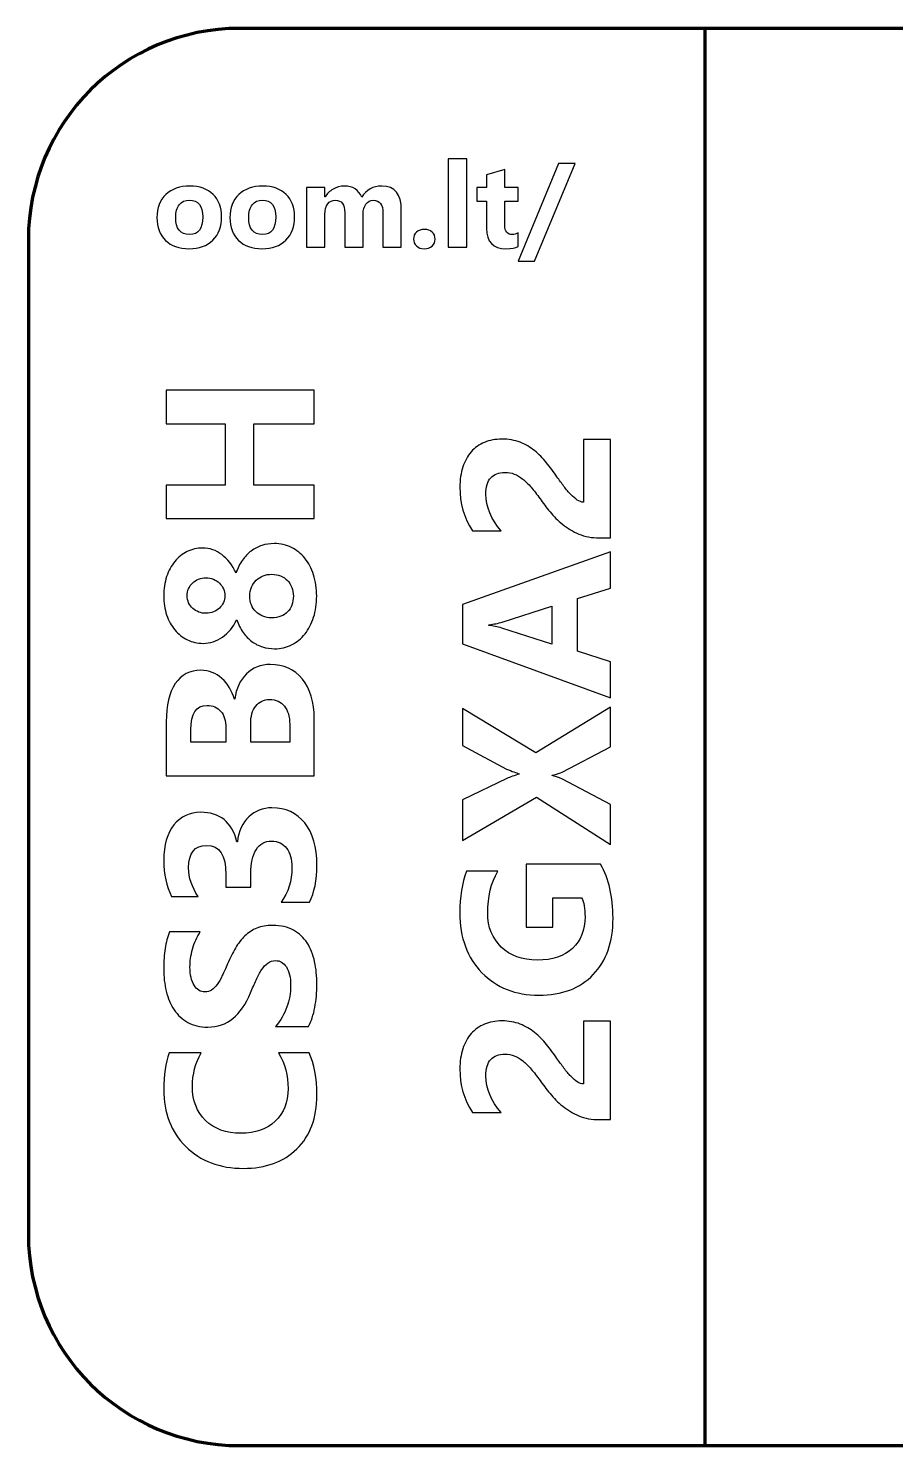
# Model space of a CAD drawing. Header units: centimetres. Extents: x -8 to 8, y -13.2 to 10.
# Drawn here: x -5.8 to -3.75, y 0.2 to 3.55 of the extents above; entities that cross this region are included whole.
import ezdxf

# ---------------------------------------------------------------- set-up
doc = ezdxf.new("R2010")
doc.units = ezdxf.units.CM
doc.header["$MEASUREMENT"] = 0
doc.layers.add('Layer 1', color=7, linetype='Continuous')

msp = doc.modelspace()

# ---------------------------------------------------------------- linework, layer by layer
at = {"layer": 'Layer 1', "lineweight": 100}
for points, knots in [([(-5.8, 0.7), (-5.8, 0.7), (-5.8, 3.05), (-5.8, 3.05), (-5.8, 3.05), (-5.8, 3.32614), (-5.57614, 3.55), (-5.3, 3.55), (-5.3, 3.55), (-5.3, 3.55), (-2.2, 3.55), (-2.2, 3.55), (-2.2, 3.55), (-1.92386, 3.55), (-1.7, 3.32614), (-1.7, 3.05), (-1.7, 3.05), (-1.7, 3.05), (-1.7, 0.7), (-1.7, 0.7), (-1.7, 0.7), (-1.7, 0.42386), (-1.92386, 0.2), (-2.2, 0.2), (-2.2, 0.2), (-2.2, 0.2), (-5.3, 0.2), (-5.3, 0.2), (-5.3, 0.2), (-5.57614, 0.2), (-5.8, 0.42386), (-5.8, 0.7)], [0, 0, 0, 0, 0.1111111, 0.1111111, 0.1111111, 0.1111111, 0.2222222, 0.2222222, 0.2222222, 0.2222222, 0.3333333, 0.3333333, 0.3333333, 0.3333333, 0.4444444, 0.4444444, 0.4444444, 0.4444444, 0.5555556, 0.5555556, 0.5555556, 0.5555556, 0.6666667, 0.6666667, 0.6666667, 0.6666667, 0.7777778, 0.7777778, 0.7777778, 0.7777778, 1, 1, 1, 1]), ([(-5.8, 0.7), (-5.8, 0.7), (-5.8, 3.05), (-5.8, 3.05), (-5.8, 3.05), (-5.8, 3.32614), (-5.57614, 3.55), (-5.3, 3.55), (-5.3, 3.55), (-5.3, 3.55), (-4.2, 3.55), (-4.2, 3.55), (-4.2, 3.55), (-4.2, 3.55), (-4.2, 0.2), (-4.2, 0.2), (-4.2, 0.2), (-4.2, 0.2), (-5.3, 0.2), (-5.3, 0.2), (-5.3, 0.2), (-5.57614, 0.2), (-5.8, 0.42386), (-5.8, 0.7)], [0, 0, 0, 0, 0.1428571, 0.1428571, 0.1428571, 0.1428571, 0.2857143, 0.2857143, 0.2857143, 0.2857143, 0.4285714, 0.4285714, 0.4285714, 0.4285714, 0.5714286, 0.5714286, 0.5714286, 0.5714286, 0.7142857, 0.7142857, 0.7142857, 0.7142857, 1, 1, 1, 1])]:
    msp.add_open_spline(points, degree=3, knots=knots, dxfattribs=at)
at = {"layer": 'Layer 1', "color": 7}
for points, knots in [([(-4.76396, 3.03258), (-4.76396, 3.03258), (-4.80747, 3.03258), (-4.80747, 3.03258), (-4.80747, 3.03258), (-4.80747, 3.03258), (-4.80747, 3.24147), (-4.80747, 3.24147), (-4.80747, 3.24147), (-4.80747, 3.24147), (-4.76396, 3.24147), (-4.76396, 3.24147), (-4.76396, 3.24147), (-4.76396, 3.24147), (-4.76396, 3.03258), (-4.76396, 3.03258)], [0, 0, 0, 0, 0.2, 0.2, 0.2, 0.2, 0.4, 0.4, 0.4, 0.4, 0.6, 0.6, 0.6, 0.6, 1, 1, 1, 1]), ([(-4.64199, 3.03423), (-4.64843, 3.03084), (-4.65812, 3.02915), (-4.67106, 3.02915), (-4.67106, 3.02915), (-4.70172, 3.02915), (-4.71711, 3.04509), (-4.71711, 3.07694), (-4.71711, 3.07694), (-4.71711, 3.07694), (-4.71711, 3.14156), (-4.71711, 3.14156), (-4.71711, 3.14156), (-4.71711, 3.14156), (-4.73997, 3.14156), (-4.73997, 3.14156), (-4.73997, 3.14156), (-4.73997, 3.14156), (-4.73997, 3.17369), (-4.73997, 3.17369), (-4.73997, 3.17369), (-4.73997, 3.17369), (-4.71711, 3.17369), (-4.71711, 3.17369), (-4.71711, 3.17369), (-4.71711, 3.17369), (-4.71711, 3.20412), (-4.71711, 3.20412), (-4.71711, 3.20412), (-4.71711, 3.20412), (-4.67369, 3.21654), (-4.67369, 3.21654), (-4.67369, 3.21654), (-4.67369, 3.21654), (-4.67369, 3.17369), (-4.67369, 3.17369), (-4.67369, 3.17369), (-4.67369, 3.17369), (-4.64199, 3.17369), (-4.64199, 3.17369), (-4.64199, 3.17369), (-4.64199, 3.17369), (-4.64199, 3.14156), (-4.64199, 3.14156), (-4.64199, 3.14156), (-4.64199, 3.14156), (-4.67369, 3.14156), (-4.67369, 3.14156), (-4.67369, 3.14156), (-4.67369, 3.14156), (-4.67369, 3.08451), (-4.67369, 3.08451), (-4.67369, 3.08451), (-4.67369, 3.06983), (-4.66786, 3.0625), (-4.65619, 3.0625), (-4.65619, 3.0625), (-4.65158, 3.0625), (-4.64683, 3.06381), (-4.64199, 3.06649), (-4.64199, 3.06649), (-4.64199, 3.06649), (-4.64199, 3.03423), (-4.64199, 3.03423)], [0, 0, 0, 0, 0.0588235, 0.0588235, 0.0588235, 0.0588235, 0.1176471, 0.1176471, 0.1176471, 0.1176471, 0.1764706, 0.1764706, 0.1764706, 0.1764706, 0.2352941, 0.2352941, 0.2352941, 0.2352941, 0.2941176, 0.2941176, 0.2941176, 0.2941176, 0.3529412, 0.3529412, 0.3529412, 0.3529412, 0.4117647, 0.4117647, 0.4117647, 0.4117647, 0.4705882, 0.4705882, 0.4705882, 0.4705882, 0.5294118, 0.5294118, 0.5294118, 0.5294118, 0.5882353, 0.5882353, 0.5882353, 0.5882353, 0.6470588, 0.6470588, 0.6470588, 0.6470588, 0.7058824, 0.7058824, 0.7058824, 0.7058824, 0.7647059, 0.7647059, 0.7647059, 0.7647059, 0.8235294, 0.8235294, 0.8235294, 0.8235294, 0.8823529, 0.8823529, 0.8823529, 0.8823529, 1, 1, 1, 1]), ([(-4.50737, 3.23018), (-4.50737, 3.23018), (-4.60365, 2.9998), (-4.60365, 2.9998), (-4.60365, 2.9998), (-4.60365, 2.9998), (-4.64255, 2.9998), (-4.64255, 2.9998), (-4.64255, 2.9998), (-4.64255, 2.9998), (-4.5466, 3.23018), (-4.5466, 3.23018), (-4.5466, 3.23018), (-4.5466, 3.23018), (-4.50737, 3.23018), (-4.50737, 3.23018)], [0, 0, 0, 0, 0.2, 0.2, 0.2, 0.2, 0.4, 0.4, 0.4, 0.4, 0.6, 0.6, 0.6, 0.6, 1, 1, 1, 1]), ([(-5.4203, 3.02915), (-5.44382, 3.02915), (-5.4623, 3.03573), (-5.47576, 3.0489), (-5.47576, 3.0489), (-5.48921, 3.06207), (-5.49594, 3.07999), (-5.49594, 3.10257), (-5.49594, 3.10257), (-5.49594, 3.1259), (-5.48897, 3.1442), (-5.475, 3.15737), (-5.475, 3.15737), (-5.46103, 3.17054), (-5.44213, 3.17712), (-5.41837, 3.17712), (-5.41837, 3.17712), (-5.39495, 3.17712), (-5.37656, 3.17054), (-5.36324, 3.15737), (-5.36324, 3.15737), (-5.34993, 3.1442), (-5.34325, 3.12675), (-5.34325, 3.10506), (-5.34325, 3.10506), (-5.34325, 3.08164), (-5.35012, 3.06311), (-5.36386, 3.04951), (-5.36386, 3.04951), (-5.37759, 3.03592), (-5.39641, 3.02915), (-5.4203, 3.02915)], [0, 0, 0, 0, 0.1111111, 0.1111111, 0.1111111, 0.1111111, 0.2222222, 0.2222222, 0.2222222, 0.2222222, 0.3333333, 0.3333333, 0.3333333, 0.3333333, 0.4444444, 0.4444444, 0.4444444, 0.4444444, 0.5555556, 0.5555556, 0.5555556, 0.5555556, 0.6666667, 0.6666667, 0.6666667, 0.6666667, 0.7777778, 0.7777778, 0.7777778, 0.7777778, 1, 1, 1, 1]), ([(-5.24777, 3.02915), (-5.27129, 3.02915), (-5.28977, 3.03573), (-5.30323, 3.0489), (-5.30323, 3.0489), (-5.31668, 3.06207), (-5.32341, 3.07999), (-5.32341, 3.10257), (-5.32341, 3.10257), (-5.32341, 3.1259), (-5.31644, 3.1442), (-5.30247, 3.15737), (-5.30247, 3.15737), (-5.2885, 3.17054), (-5.2696, 3.17712), (-5.24584, 3.17712), (-5.24584, 3.17712), (-5.22242, 3.17712), (-5.20403, 3.17054), (-5.19071, 3.15737), (-5.19071, 3.15737), (-5.1774, 3.1442), (-5.17072, 3.12675), (-5.17072, 3.10506), (-5.17072, 3.10506), (-5.17072, 3.08164), (-5.17759, 3.06311), (-5.19133, 3.04951), (-5.19133, 3.04951), (-5.20506, 3.03592), (-5.22388, 3.02915), (-5.24777, 3.02915)], [0, 0, 0, 0, 0.1111111, 0.1111111, 0.1111111, 0.1111111, 0.2222222, 0.2222222, 0.2222222, 0.2222222, 0.3333333, 0.3333333, 0.3333333, 0.3333333, 0.4444444, 0.4444444, 0.4444444, 0.4444444, 0.5555556, 0.5555556, 0.5555556, 0.5555556, 0.6666667, 0.6666667, 0.6666667, 0.6666667, 0.7777778, 0.7777778, 0.7777778, 0.7777778, 1, 1, 1, 1]), ([(-4.91842, 3.03258), (-4.91842, 3.03258), (-4.96183, 3.03258), (-4.96183, 3.03258), (-4.96183, 3.03258), (-4.96183, 3.03258), (-4.96183, 3.11306), (-4.96183, 3.11306), (-4.96183, 3.11306), (-4.96183, 3.13357), (-4.96936, 3.14377), (-4.98441, 3.14377), (-4.98441, 3.14377), (-4.99156, 3.14377), (-4.99739, 3.14072), (-5.00191, 3.13456), (-5.00191, 3.13456), (-5.00643, 3.12839), (-5.00868, 3.12073), (-5.00868, 3.11155), (-5.00868, 3.11155), (-5.00868, 3.11155), (-5.00868, 3.03258), (-5.00868, 3.03258), (-5.00868, 3.03258), (-5.00868, 3.03258), (-5.05219, 3.03258), (-5.05219, 3.03258), (-5.05219, 3.03258), (-5.05219, 3.03258), (-5.05219, 3.11391), (-5.05219, 3.11391), (-5.05219, 3.11391), (-5.05219, 3.1338), (-5.05962, 3.14377), (-5.07439, 3.14377), (-5.07439, 3.14377), (-5.08183, 3.14377), (-5.0878, 3.14086), (-5.09222, 3.13498), (-5.09222, 3.13498), (-5.09669, 3.1291), (-5.09895, 3.1211), (-5.09895, 3.11099), (-5.09895, 3.11099), (-5.09895, 3.11099), (-5.09895, 3.03258), (-5.09895, 3.03258), (-5.09895, 3.03258), (-5.09895, 3.03258), (-5.14246, 3.03258), (-5.14246, 3.03258), (-5.14246, 3.03258), (-5.14246, 3.03258), (-5.14246, 3.17369), (-5.14246, 3.17369), (-5.14246, 3.17369), (-5.14246, 3.17369), (-5.09895, 3.17369), (-5.09895, 3.17369), (-5.09895, 3.17369), (-5.09895, 3.17369), (-5.09895, 3.15163), (-5.09895, 3.15163), (-5.09895, 3.15163), (-5.09895, 3.15163), (-5.09838, 3.15163), (-5.09838, 3.15163), (-5.09838, 3.15163), (-5.09387, 3.15916), (-5.08756, 3.16532), (-5.07943, 3.17002), (-5.07943, 3.17002), (-5.07129, 3.17477), (-5.0624, 3.17712), (-5.05276, 3.17712), (-5.05276, 3.17712), (-5.03281, 3.17712), (-5.01917, 3.16837), (-5.01183, 3.15083), (-5.01183, 3.15083), (-5.00106, 3.16837), (-4.98531, 3.17712), (-4.96442, 3.17712), (-4.96442, 3.17712), (-4.93375, 3.17712), (-4.91842, 3.15821), (-4.91842, 3.12035), (-4.91842, 3.12035), (-4.91842, 3.12035), (-4.91842, 3.03258), (-4.91842, 3.03258)], [0, 0, 0, 0, 0.0416667, 0.0416667, 0.0416667, 0.0416667, 0.0833333, 0.0833333, 0.0833333, 0.0833333, 0.125, 0.125, 0.125, 0.125, 0.1666667, 0.1666667, 0.1666667, 0.1666667, 0.2083333, 0.2083333, 0.2083333, 0.2083333, 0.25, 0.25, 0.25, 0.25, 0.2916667, 0.2916667, 0.2916667, 0.2916667, 0.3333333, 0.3333333, 0.3333333, 0.3333333, 0.375, 0.375, 0.375, 0.375, 0.4166667, 0.4166667, 0.4166667, 0.4166667, 0.4583333, 0.4583333, 0.4583333, 0.4583333, 0.5, 0.5, 0.5, 0.5, 0.5416667, 0.5416667, 0.5416667, 0.5416667, 0.5833333, 0.5833333, 0.5833333, 0.5833333, 0.625, 0.625, 0.625, 0.625, 0.6666667, 0.6666667, 0.6666667, 0.6666667, 0.7083333, 0.7083333, 0.7083333, 0.7083333, 0.75, 0.75, 0.75, 0.75, 0.7916667, 0.7916667, 0.7916667, 0.7916667, 0.8333333, 0.8333333, 0.8333333, 0.8333333, 0.875, 0.875, 0.875, 0.875, 0.9166667, 0.9166667, 0.9166667, 0.9166667, 1, 1, 1, 1]), ([(-5.41917, 3.14377), (-5.42947, 3.14377), (-5.43747, 3.14025), (-5.44316, 3.13319), (-5.44316, 3.13319), (-5.44885, 3.12609), (-5.45172, 3.11607), (-5.45172, 3.10314), (-5.45172, 3.10314), (-5.45172, 3.07604), (-5.44076, 3.0625), (-5.41889, 3.0625), (-5.41889, 3.0625), (-5.39805, 3.0625), (-5.38761, 3.07642), (-5.38761, 3.10422), (-5.38761, 3.10422), (-5.38761, 3.1306), (-5.39815, 3.14377), (-5.41917, 3.14377)], [0, 0, 0, 0, 0.1666667, 0.1666667, 0.1666667, 0.1666667, 0.3333333, 0.3333333, 0.3333333, 0.3333333, 0.5, 0.5, 0.5, 0.5, 0.6666667, 0.6666667, 0.6666667, 0.6666667, 1, 1, 1, 1]), ([(-5.24664, 3.14377), (-5.25694, 3.14377), (-5.26494, 3.14025), (-5.27063, 3.13319), (-5.27063, 3.13319), (-5.27632, 3.12609), (-5.27919, 3.11607), (-5.27919, 3.10314), (-5.27919, 3.10314), (-5.27919, 3.07604), (-5.26823, 3.0625), (-5.24636, 3.0625), (-5.24636, 3.0625), (-5.22552, 3.0625), (-5.21508, 3.07642), (-5.21508, 3.10422), (-5.21508, 3.10422), (-5.21508, 3.1306), (-5.22562, 3.14377), (-5.24664, 3.14377)], [0, 0, 0, 0, 0.1666667, 0.1666667, 0.1666667, 0.1666667, 0.3333333, 0.3333333, 0.3333333, 0.3333333, 0.5, 0.5, 0.5, 0.5, 0.6666667, 0.6666667, 0.6666667, 0.6666667, 1, 1, 1, 1]), ([(-4.86452, 3.02915), (-4.87172, 3.02915), (-4.87769, 3.03136), (-4.88244, 3.03573), (-4.88244, 3.03573), (-4.88724, 3.04015), (-4.88959, 3.04556), (-4.88959, 3.05201), (-4.88959, 3.05201), (-4.88959, 3.05864), (-4.88714, 3.06405), (-4.88225, 3.06828), (-4.88225, 3.06828), (-4.87731, 3.07251), (-4.8712, 3.07463), (-4.86386, 3.07463), (-4.86386, 3.07463), (-4.85638, 3.07463), (-4.85031, 3.07247), (-4.84556, 3.06819), (-4.84556, 3.06819), (-4.84086, 3.06395), (-4.83851, 3.05854), (-4.83851, 3.05201), (-4.83851, 3.05201), (-4.83851, 3.04533), (-4.84091, 3.03982), (-4.8457, 3.03554), (-4.8457, 3.03554), (-4.85055, 3.03126), (-4.85681, 3.02915), (-4.86452, 3.02915)], [0, 0, 0, 0, 0.1111111, 0.1111111, 0.1111111, 0.1111111, 0.2222222, 0.2222222, 0.2222222, 0.2222222, 0.3333333, 0.3333333, 0.3333333, 0.3333333, 0.4444444, 0.4444444, 0.4444444, 0.4444444, 0.5555556, 0.5555556, 0.5555556, 0.5555556, 0.6666667, 0.6666667, 0.6666667, 0.6666667, 0.7777778, 0.7777778, 0.7777778, 0.7777778, 1, 1, 1, 1]), ([(-5.12408, 2.69466), (-5.12408, 2.69466), (-5.12408, 2.61558), (-5.12408, 2.61558), (-5.12408, 2.61558), (-5.12408, 2.61558), (-5.26666, 2.61558), (-5.26666, 2.61558), (-5.26666, 2.61558), (-5.26666, 2.61558), (-5.26666, 2.47058), (-5.26666, 2.47058), (-5.26666, 2.47058), (-5.26666, 2.47058), (-5.12408, 2.47058), (-5.12408, 2.47058), (-5.12408, 2.47058), (-5.12408, 2.47058), (-5.12408, 2.39166), (-5.12408, 2.39166), (-5.12408, 2.39166), (-5.12408, 2.39166), (-5.47416, 2.39166), (-5.47416, 2.39166), (-5.47416, 2.39166), (-5.47416, 2.39166), (-5.47416, 2.47058), (-5.47416, 2.47058), (-5.47416, 2.47058), (-5.47416, 2.47058), (-5.3345, 2.47058), (-5.3345, 2.47058), (-5.3345, 2.47058), (-5.3345, 2.47058), (-5.3345, 2.61558), (-5.3345, 2.61558), (-5.3345, 2.61558), (-5.3345, 2.61558), (-5.47416, 2.61558), (-5.47416, 2.61558), (-5.47416, 2.61558), (-5.47416, 2.61558), (-5.47416, 2.69466), (-5.47416, 2.69466), (-5.47416, 2.69466), (-5.47416, 2.69466), (-5.12408, 2.69466), (-5.12408, 2.69466)], [0, 0, 0, 0, 0.0769231, 0.0769231, 0.0769231, 0.0769231, 0.1538462, 0.1538462, 0.1538462, 0.1538462, 0.2307692, 0.2307692, 0.2307692, 0.2307692, 0.3076923, 0.3076923, 0.3076923, 0.3076923, 0.3846154, 0.3846154, 0.3846154, 0.3846154, 0.4615385, 0.4615385, 0.4615385, 0.4615385, 0.5384615, 0.5384615, 0.5384615, 0.5384615, 0.6153846, 0.6153846, 0.6153846, 0.6153846, 0.6923077, 0.6923077, 0.6923077, 0.6923077, 0.7692308, 0.7692308, 0.7692308, 0.7692308, 0.8461538, 0.8461538, 0.8461538, 0.8461538, 1, 1, 1, 1]), ([(-4.48808, 2.43013), (-4.48808, 2.43013), (-4.48808, 2.57855), (-4.48808, 2.57855), (-4.48808, 2.57855), (-4.48808, 2.57855), (-4.42408, 2.57855), (-4.42408, 2.57855), (-4.42408, 2.57855), (-4.42408, 2.57855), (-4.42408, 2.34563), (-4.42408, 2.34563), (-4.42408, 2.34563), (-4.42408, 2.34563), (-4.45041, 2.34563), (-4.45041, 2.34563), (-4.45041, 2.34563), (-4.46833, 2.34563), (-4.48441, 2.34863), (-4.49866, 2.35471), (-4.49866, 2.35471), (-4.51291, 2.36071), (-4.52566, 2.3683), (-4.537, 2.37738), (-4.537, 2.37738), (-4.54833, 2.38646), (-4.55833, 2.39646), (-4.567, 2.4073), (-4.567, 2.4073), (-4.57575, 2.41813), (-4.58358, 2.42838), (-4.59058, 2.43821), (-4.59058, 2.43821), (-4.59791, 2.44846), (-4.60491, 2.45738), (-4.61158, 2.46513), (-4.61158, 2.46513), (-4.61825, 2.47288), (-4.62491, 2.47938), (-4.6315, 2.48471), (-4.6315, 2.48471), (-4.63808, 2.48996), (-4.64475, 2.49388), (-4.6515, 2.49655), (-4.6515, 2.49655), (-4.65825, 2.49913), (-4.66541, 2.50046), (-4.67308, 2.50046), (-4.67308, 2.50046), (-4.68808, 2.50046), (-4.69941, 2.49621), (-4.70708, 2.48771), (-4.70708, 2.48771), (-4.71466, 2.4793), (-4.7185, 2.4663), (-4.7185, 2.44888), (-4.7185, 2.44888), (-4.7185, 2.4188), (-4.70658, 2.38996), (-4.68266, 2.36246), (-4.68266, 2.36246), (-4.68266, 2.36246), (-4.7505, 2.36246), (-4.7505, 2.36246), (-4.7505, 2.36246), (-4.77016, 2.39296), (-4.78008, 2.4273), (-4.78008, 2.46555), (-4.78008, 2.46555), (-4.78008, 2.4833), (-4.77775, 2.49913), (-4.77308, 2.51321), (-4.77308, 2.51321), (-4.76841, 2.5273), (-4.76183, 2.53921), (-4.75316, 2.54905), (-4.75316, 2.54905), (-4.74458, 2.5588), (-4.73408, 2.56621), (-4.72183, 2.57138), (-4.72183, 2.57138), (-4.7095, 2.57646), (-4.69583, 2.57905), (-4.68066, 2.57905), (-4.68066, 2.57905), (-4.66458, 2.57905), (-4.65025, 2.57655), (-4.63766, 2.57163), (-4.63766, 2.57163), (-4.62516, 2.56663), (-4.61375, 2.56005), (-4.6035, 2.5518), (-4.6035, 2.5518), (-4.59325, 2.54363), (-4.58383, 2.53413), (-4.57533, 2.52338), (-4.57533, 2.52338), (-4.56675, 2.51263), (-4.5585, 2.50146), (-4.55058, 2.48996), (-4.55058, 2.48996), (-4.545, 2.48213), (-4.5395, 2.47463), (-4.53408, 2.46738), (-4.53408, 2.46738), (-4.52858, 2.46013), (-4.52325, 2.45371), (-4.51791, 2.44821), (-4.51791, 2.44821), (-4.51266, 2.44263), (-4.5075, 2.43821), (-4.50241, 2.43496), (-4.50241, 2.43496), (-4.49741, 2.43171), (-4.49258, 2.43013), (-4.48808, 2.43013)], [0, 0, 0, 0, 0.0333333, 0.0333333, 0.0333333, 0.0333333, 0.0666667, 0.0666667, 0.0666667, 0.0666667, 0.1, 0.1, 0.1, 0.1, 0.1333333, 0.1333333, 0.1333333, 0.1333333, 0.1666667, 0.1666667, 0.1666667, 0.1666667, 0.2, 0.2, 0.2, 0.2, 0.2333333, 0.2333333, 0.2333333, 0.2333333, 0.2666667, 0.2666667, 0.2666667, 0.2666667, 0.3, 0.3, 0.3, 0.3, 0.3333333, 0.3333333, 0.3333333, 0.3333333, 0.3666667, 0.3666667, 0.3666667, 0.3666667, 0.4, 0.4, 0.4, 0.4, 0.4333333, 0.4333333, 0.4333333, 0.4333333, 0.4666667, 0.4666667, 0.4666667, 0.4666667, 0.5, 0.5, 0.5, 0.5, 0.5333333, 0.5333333, 0.5333333, 0.5333333, 0.5666667, 0.5666667, 0.5666667, 0.5666667, 0.6, 0.6, 0.6, 0.6, 0.6333333, 0.6333333, 0.6333333, 0.6333333, 0.6666667, 0.6666667, 0.6666667, 0.6666667, 0.7, 0.7, 0.7, 0.7, 0.7333333, 0.7333333, 0.7333333, 0.7333333, 0.7666667, 0.7666667, 0.7666667, 0.7666667, 0.8, 0.8, 0.8, 0.8, 0.8333333, 0.8333333, 0.8333333, 0.8333333, 0.8666667, 0.8666667, 0.8666667, 0.8666667, 0.9, 0.9, 0.9, 0.9, 0.9333333, 0.9333333, 0.9333333, 0.9333333, 1, 1, 1, 1]), ([(-5.21833, 2.08358), (-5.22808, 2.08358), (-5.2375, 2.085), (-5.2465, 2.08791), (-5.2465, 2.08791), (-5.25558, 2.09075), (-5.26391, 2.095), (-5.27166, 2.10066), (-5.27166, 2.10066), (-5.27941, 2.10641), (-5.28633, 2.1135), (-5.29241, 2.12208), (-5.29241, 2.12208), (-5.2985, 2.13058), (-5.3035, 2.14066), (-5.30741, 2.15225), (-5.30741, 2.15225), (-5.31625, 2.1345), (-5.3275, 2.12075), (-5.34125, 2.111), (-5.34125, 2.111), (-5.355, 2.10116), (-5.37025, 2.09633), (-5.387, 2.09633), (-5.387, 2.09633), (-5.40033, 2.09633), (-5.41275, 2.09908), (-5.42416, 2.10475), (-5.42416, 2.10475), (-5.4355, 2.11033), (-5.44533, 2.11808), (-5.45366, 2.12808), (-5.45366, 2.12808), (-5.462, 2.138), (-5.46841, 2.14983), (-5.47308, 2.16358), (-5.47308, 2.16358), (-5.47775, 2.17733), (-5.48008, 2.19233), (-5.48008, 2.20858), (-5.48008, 2.20858), (-5.48008, 2.22525), (-5.47775, 2.24041), (-5.47308, 2.25425), (-5.47308, 2.25425), (-5.46841, 2.26808), (-5.462, 2.28), (-5.45383, 2.29), (-5.45383, 2.29), (-5.44558, 2.30008), (-5.43583, 2.30783), (-5.42458, 2.31333), (-5.42458, 2.31333), (-5.41341, 2.31891), (-5.40116, 2.32166), (-5.388, 2.32166), (-5.388, 2.32166), (-5.37141, 2.32166), (-5.35633, 2.31641), (-5.34275, 2.306), (-5.34275, 2.306), (-5.32908, 2.29558), (-5.31791, 2.28125), (-5.30916, 2.26283), (-5.30916, 2.26283), (-5.30525, 2.27425), (-5.30025, 2.28425), (-5.29416, 2.29283), (-5.29416, 2.29283), (-5.288, 2.3015), (-5.28108, 2.30875), (-5.27325, 2.31458), (-5.27325, 2.31458), (-5.26541, 2.32041), (-5.25691, 2.32483), (-5.24775, 2.32775), (-5.24775, 2.32775), (-5.23858, 2.33066), (-5.229, 2.33216), (-5.21908, 2.33216), (-5.21908, 2.33216), (-5.20408, 2.33216), (-5.19041, 2.32916), (-5.17816, 2.32308), (-5.17816, 2.32308), (-5.16583, 2.31708), (-5.15533, 2.30858), (-5.14641, 2.29758), (-5.14641, 2.29758), (-5.13758, 2.28658), (-5.13066, 2.2735), (-5.12575, 2.25833), (-5.12575, 2.25833), (-5.12091, 2.24308), (-5.1185, 2.22625), (-5.1185, 2.20791), (-5.1185, 2.20791), (-5.1185, 2.18983), (-5.12083, 2.17316), (-5.12566, 2.158), (-5.12566, 2.158), (-5.1305, 2.14275), (-5.13725, 2.12966), (-5.14608, 2.11866), (-5.14608, 2.11866), (-5.15483, 2.10766), (-5.16541, 2.09908), (-5.17766, 2.09291), (-5.17766, 2.09291), (-5.19, 2.08666), (-5.2035, 2.08358), (-5.21833, 2.08358)], [0, 0, 0, 0, 0.0344828, 0.0344828, 0.0344828, 0.0344828, 0.0689655, 0.0689655, 0.0689655, 0.0689655, 0.1034483, 0.1034483, 0.1034483, 0.1034483, 0.137931, 0.137931, 0.137931, 0.137931, 0.1724138, 0.1724138, 0.1724138, 0.1724138, 0.2068966, 0.2068966, 0.2068966, 0.2068966, 0.2413793, 0.2413793, 0.2413793, 0.2413793, 0.2758621, 0.2758621, 0.2758621, 0.2758621, 0.3103448, 0.3103448, 0.3103448, 0.3103448, 0.3448276, 0.3448276, 0.3448276, 0.3448276, 0.3793103, 0.3793103, 0.3793103, 0.3793103, 0.4137931, 0.4137931, 0.4137931, 0.4137931, 0.4482759, 0.4482759, 0.4482759, 0.4482759, 0.4827586, 0.4827586, 0.4827586, 0.4827586, 0.5172414, 0.5172414, 0.5172414, 0.5172414, 0.5517241, 0.5517241, 0.5517241, 0.5517241, 0.5862069, 0.5862069, 0.5862069, 0.5862069, 0.6206897, 0.6206897, 0.6206897, 0.6206897, 0.6551724, 0.6551724, 0.6551724, 0.6551724, 0.6896552, 0.6896552, 0.6896552, 0.6896552, 0.7241379, 0.7241379, 0.7241379, 0.7241379, 0.7586207, 0.7586207, 0.7586207, 0.7586207, 0.7931034, 0.7931034, 0.7931034, 0.7931034, 0.8275862, 0.8275862, 0.8275862, 0.8275862, 0.862069, 0.862069, 0.862069, 0.862069, 0.8965517, 0.8965517, 0.8965517, 0.8965517, 0.9310345, 0.9310345, 0.9310345, 0.9310345, 1, 1, 1, 1]), ([(-4.42408, 2.31288), (-4.42408, 2.31288), (-4.42408, 2.22696), (-4.42408, 2.22696), (-4.42408, 2.22696), (-4.42408, 2.22696), (-4.502, 2.20204), (-4.502, 2.20204), (-4.502, 2.20204), (-4.502, 2.20204), (-4.502, 2.07754), (-4.502, 2.07754), (-4.502, 2.07754), (-4.502, 2.07754), (-4.42408, 2.05288), (-4.42408, 2.05288), (-4.42408, 2.05288), (-4.42408, 2.05288), (-4.42408, 1.96738), (-4.42408, 1.96738), (-4.42408, 1.96738), (-4.42408, 1.96738), (-4.77416, 2.09488), (-4.77416, 2.09488), (-4.77416, 2.09488), (-4.77416, 2.09488), (-4.77416, 2.18838), (-4.77416, 2.18838), (-4.77416, 2.18838), (-4.77416, 2.18838), (-4.42408, 2.31288), (-4.42408, 2.31288)], [0, 0, 0, 0, 0.1111111, 0.1111111, 0.1111111, 0.1111111, 0.2222222, 0.2222222, 0.2222222, 0.2222222, 0.3333333, 0.3333333, 0.3333333, 0.3333333, 0.4444444, 0.4444444, 0.4444444, 0.4444444, 0.5555556, 0.5555556, 0.5555556, 0.5555556, 0.6666667, 0.6666667, 0.6666667, 0.6666667, 0.7777778, 0.7777778, 0.7777778, 0.7777778, 1, 1, 1, 1]), ([(-5.37991, 2.16733), (-5.37375, 2.16733), (-5.36791, 2.16841), (-5.3625, 2.17066), (-5.3625, 2.17066), (-5.357, 2.17283), (-5.35233, 2.17583), (-5.34833, 2.17958), (-5.34833, 2.17958), (-5.34433, 2.18333), (-5.34125, 2.18775), (-5.33891, 2.19283), (-5.33891, 2.19283), (-5.33666, 2.198), (-5.3355, 2.20341), (-5.3355, 2.20908), (-5.3355, 2.20908), (-5.3355, 2.215), (-5.33666, 2.22041), (-5.33891, 2.2255), (-5.33891, 2.2255), (-5.34125, 2.2305), (-5.34441, 2.23491), (-5.34841, 2.23875), (-5.34841, 2.23875), (-5.3525, 2.24258), (-5.35725, 2.24558), (-5.36258, 2.24783), (-5.36258, 2.24783), (-5.368, 2.25), (-5.37375, 2.25108), (-5.37991, 2.25108), (-5.37991, 2.25108), (-5.38625, 2.25108), (-5.39216, 2.25), (-5.39766, 2.24791), (-5.39766, 2.24791), (-5.40308, 2.24583), (-5.40783, 2.24283), (-5.41183, 2.239), (-5.41183, 2.239), (-5.41583, 2.23516), (-5.41891, 2.23075), (-5.42116, 2.22558), (-5.42116, 2.22558), (-5.4235, 2.2205), (-5.42458, 2.215), (-5.42458, 2.20908), (-5.42458, 2.20908), (-5.42458, 2.20291), (-5.42341, 2.19725), (-5.42108, 2.19216), (-5.42108, 2.19216), (-5.41875, 2.187), (-5.41558, 2.18258), (-5.41158, 2.17891), (-5.41158, 2.17891), (-5.40758, 2.17525), (-5.40283, 2.17241), (-5.39741, 2.17041), (-5.39741, 2.17041), (-5.39191, 2.16833), (-5.38616, 2.16733), (-5.37991, 2.16733)], [0, 0, 0, 0, 0.0588235, 0.0588235, 0.0588235, 0.0588235, 0.1176471, 0.1176471, 0.1176471, 0.1176471, 0.1764706, 0.1764706, 0.1764706, 0.1764706, 0.2352941, 0.2352941, 0.2352941, 0.2352941, 0.2941176, 0.2941176, 0.2941176, 0.2941176, 0.3529412, 0.3529412, 0.3529412, 0.3529412, 0.4117647, 0.4117647, 0.4117647, 0.4117647, 0.4705882, 0.4705882, 0.4705882, 0.4705882, 0.5294118, 0.5294118, 0.5294118, 0.5294118, 0.5882353, 0.5882353, 0.5882353, 0.5882353, 0.6470588, 0.6470588, 0.6470588, 0.6470588, 0.7058824, 0.7058824, 0.7058824, 0.7058824, 0.7647059, 0.7647059, 0.7647059, 0.7647059, 0.8235294, 0.8235294, 0.8235294, 0.8235294, 0.8823529, 0.8823529, 0.8823529, 0.8823529, 1, 1, 1, 1]), ([(-5.22491, 2.15658), (-5.21691, 2.15658), (-5.20975, 2.15783), (-5.20341, 2.16025), (-5.20341, 2.16025), (-5.19708, 2.16275), (-5.19175, 2.16625), (-5.18733, 2.17075), (-5.18733, 2.17075), (-5.18291, 2.17533), (-5.17958, 2.18075), (-5.17716, 2.187), (-5.17716, 2.187), (-5.17483, 2.19325), (-5.17366, 2.20033), (-5.17366, 2.20816), (-5.17366, 2.20816), (-5.17366, 2.21558), (-5.17483, 2.2225), (-5.17733, 2.22875), (-5.17733, 2.22875), (-5.17975, 2.235), (-5.18316, 2.24041), (-5.18758, 2.245), (-5.18758, 2.245), (-5.19191, 2.24958), (-5.19733, 2.25316), (-5.20366, 2.25575), (-5.20366, 2.25575), (-5.21, 2.25833), (-5.21708, 2.25966), (-5.22491, 2.25966), (-5.22491, 2.25966), (-5.23191, 2.25966), (-5.23858, 2.25841), (-5.24491, 2.256), (-5.24491, 2.256), (-5.25125, 2.2535), (-5.25675, 2.25), (-5.26141, 2.2455), (-5.26141, 2.2455), (-5.26608, 2.24091), (-5.26975, 2.2355), (-5.2725, 2.22925), (-5.2725, 2.22925), (-5.27525, 2.223), (-5.27666, 2.21591), (-5.27666, 2.20816), (-5.27666, 2.20816), (-5.27666, 2.20083), (-5.27541, 2.194), (-5.27291, 2.18758), (-5.27291, 2.18758), (-5.27033, 2.18125), (-5.26675, 2.17583), (-5.26216, 2.17125), (-5.26216, 2.17125), (-5.2575, 2.16666), (-5.252, 2.16316), (-5.24566, 2.1605), (-5.24566, 2.1605), (-5.23933, 2.15791), (-5.23241, 2.15658), (-5.22491, 2.15658)], [0, 0, 0, 0, 0.0588235, 0.0588235, 0.0588235, 0.0588235, 0.1176471, 0.1176471, 0.1176471, 0.1176471, 0.1764706, 0.1764706, 0.1764706, 0.1764706, 0.2352941, 0.2352941, 0.2352941, 0.2352941, 0.2941176, 0.2941176, 0.2941176, 0.2941176, 0.3529412, 0.3529412, 0.3529412, 0.3529412, 0.4117647, 0.4117647, 0.4117647, 0.4117647, 0.4705882, 0.4705882, 0.4705882, 0.4705882, 0.5294118, 0.5294118, 0.5294118, 0.5294118, 0.5882353, 0.5882353, 0.5882353, 0.5882353, 0.6470588, 0.6470588, 0.6470588, 0.6470588, 0.7058824, 0.7058824, 0.7058824, 0.7058824, 0.7647059, 0.7647059, 0.7647059, 0.7647059, 0.8235294, 0.8235294, 0.8235294, 0.8235294, 0.8823529, 0.8823529, 0.8823529, 0.8823529, 1, 1, 1, 1]), ([(-4.5625, 2.18396), (-4.5625, 2.18396), (-4.68016, 2.14638), (-4.68016, 2.14638), (-4.68016, 2.14638), (-4.689, 2.14363), (-4.6995, 2.14163), (-4.71166, 2.14046), (-4.71166, 2.14046), (-4.71166, 2.14046), (-4.71166, 2.13854), (-4.71166, 2.13854), (-4.71166, 2.13854), (-4.70141, 2.13771), (-4.69125, 2.13571), (-4.68116, 2.13246), (-4.68116, 2.13246), (-4.68116, 2.13246), (-4.5625, 2.09438), (-4.5625, 2.09438), (-4.5625, 2.09438), (-4.5625, 2.09438), (-4.5625, 2.18396), (-4.5625, 2.18396)], [0, 0, 0, 0, 0.1428571, 0.1428571, 0.1428571, 0.1428571, 0.2857143, 0.2857143, 0.2857143, 0.2857143, 0.4285714, 0.4285714, 0.4285714, 0.4285714, 0.5714286, 0.5714286, 0.5714286, 0.5714286, 0.7142857, 0.7142857, 0.7142857, 0.7142857, 1, 1, 1, 1]), ([(-5.12408, 1.7835), (-5.12408, 1.7835), (-5.47416, 1.7835), (-5.47416, 1.7835), (-5.47416, 1.7835), (-5.47416, 1.7835), (-5.47416, 1.911), (-5.47416, 1.911), (-5.47416, 1.911), (-5.47416, 1.95008), (-5.467, 1.98008), (-5.45266, 2.00108), (-5.45266, 2.00108), (-5.43841, 2.02208), (-5.41816, 2.03258), (-5.39216, 2.03258), (-5.39216, 2.03258), (-5.37325, 2.03258), (-5.35675, 2.02617), (-5.34258, 2.01342), (-5.34258, 2.01342), (-5.32841, 2.00058), (-5.31858, 1.98433), (-5.31308, 1.96442), (-5.31308, 1.96442), (-5.31308, 1.96442), (-5.31208, 1.96442), (-5.31208, 1.96442), (-5.31208, 1.96442), (-5.309, 1.98933), (-5.29975, 2.00925), (-5.2845, 2.02417), (-5.2845, 2.02417), (-5.26916, 2.039), (-5.25058, 2.0465), (-5.22858, 2.0465), (-5.22858, 2.0465), (-5.1965, 2.0465), (-5.17108, 2.035), (-5.15225, 2.01208), (-5.15225, 2.01208), (-5.1335, 1.98908), (-5.12408, 1.95775), (-5.12408, 1.91808), (-5.12408, 1.91808), (-5.12408, 1.91808), (-5.12408, 1.7835), (-5.12408, 1.7835)], [0, 0, 0, 0, 0.0769231, 0.0769231, 0.0769231, 0.0769231, 0.1538462, 0.1538462, 0.1538462, 0.1538462, 0.2307692, 0.2307692, 0.2307692, 0.2307692, 0.3076923, 0.3076923, 0.3076923, 0.3076923, 0.3846154, 0.3846154, 0.3846154, 0.3846154, 0.4615385, 0.4615385, 0.4615385, 0.4615385, 0.5384615, 0.5384615, 0.5384615, 0.5384615, 0.6153846, 0.6153846, 0.6153846, 0.6153846, 0.6923077, 0.6923077, 0.6923077, 0.6923077, 0.7692308, 0.7692308, 0.7692308, 0.7692308, 0.8461538, 0.8461538, 0.8461538, 0.8461538, 1, 1, 1, 1]), ([(-5.41608, 1.86242), (-5.41608, 1.86242), (-5.33308, 1.86242), (-5.33308, 1.86242), (-5.33308, 1.86242), (-5.33308, 1.86242), (-5.33308, 1.89708), (-5.33308, 1.89708), (-5.33308, 1.89708), (-5.33308, 1.91333), (-5.337, 1.92617), (-5.34491, 1.9355), (-5.34491, 1.9355), (-5.35283, 1.94492), (-5.36366, 1.94958), (-5.3775, 1.94958), (-5.3775, 1.94958), (-5.40325, 1.94958), (-5.41608, 1.93033), (-5.41608, 1.89192), (-5.41608, 1.89192), (-5.41608, 1.89192), (-5.41608, 1.86242), (-5.41608, 1.86242)], [0, 0, 0, 0, 0.1428571, 0.1428571, 0.1428571, 0.1428571, 0.2857143, 0.2857143, 0.2857143, 0.2857143, 0.4285714, 0.4285714, 0.4285714, 0.4285714, 0.5714286, 0.5714286, 0.5714286, 0.5714286, 0.7142857, 0.7142857, 0.7142857, 0.7142857, 1, 1, 1, 1]), ([(-5.2745, 1.86242), (-5.2745, 1.86242), (-5.18216, 1.86242), (-5.18216, 1.86242), (-5.18216, 1.86242), (-5.18216, 1.86242), (-5.18216, 1.90517), (-5.18216, 1.90517), (-5.18216, 1.90517), (-5.18216, 1.92333), (-5.18641, 1.93767), (-5.19491, 1.948), (-5.19491, 1.948), (-5.20333, 1.95833), (-5.21491, 1.9635), (-5.22958, 1.9635), (-5.22958, 1.9635), (-5.24358, 1.9635), (-5.2545, 1.95842), (-5.2625, 1.94825), (-5.2625, 1.94825), (-5.2705, 1.938), (-5.2745, 1.92383), (-5.2745, 1.90558), (-5.2745, 1.90558), (-5.2745, 1.90558), (-5.2745, 1.86242), (-5.2745, 1.86242)], [0, 0, 0, 0, 0.125, 0.125, 0.125, 0.125, 0.25, 0.25, 0.25, 0.25, 0.375, 0.375, 0.375, 0.375, 0.5, 0.5, 0.5, 0.5, 0.625, 0.625, 0.625, 0.625, 0.75, 0.75, 0.75, 0.75, 1, 1, 1, 1]), ([(-4.42408, 1.94563), (-4.42408, 1.94563), (-4.42408, 1.85213), (-4.42408, 1.85213), (-4.42408, 1.85213), (-4.42408, 1.85213), (-4.53808, 1.79179), (-4.53808, 1.79179), (-4.53808, 1.79179), (-4.54233, 1.78954), (-4.55016, 1.78721), (-4.5615, 1.78471), (-4.5615, 1.78471), (-4.5615, 1.78471), (-4.5615, 1.78379), (-4.5615, 1.78379), (-4.5615, 1.78379), (-4.55616, 1.78263), (-4.548, 1.77996), (-4.53708, 1.77571), (-4.53708, 1.77571), (-4.53708, 1.77571), (-4.42408, 1.71521), (-4.42408, 1.71521), (-4.42408, 1.71521), (-4.42408, 1.71521), (-4.42408, 1.62121), (-4.42408, 1.62121), (-4.42408, 1.62121), (-4.42408, 1.62121), (-4.59916, 1.73271), (-4.59916, 1.73271), (-4.59916, 1.73271), (-4.59916, 1.73271), (-4.77416, 1.63071), (-4.77416, 1.63071), (-4.77416, 1.63071), (-4.77416, 1.63071), (-4.77416, 1.72663), (-4.77416, 1.72663), (-4.77416, 1.72663), (-4.77416, 1.72663), (-4.66916, 1.77671), (-4.66916, 1.77671), (-4.66916, 1.77671), (-4.66091, 1.78063), (-4.65108, 1.78413), (-4.63966, 1.78721), (-4.63966, 1.78721), (-4.63966, 1.78721), (-4.63966, 1.78821), (-4.63966, 1.78821), (-4.63966, 1.78821), (-4.6465, 1.79013), (-4.65666, 1.79379), (-4.67016, 1.79913), (-4.67016, 1.79913), (-4.67016, 1.79913), (-4.77416, 1.85479), (-4.77416, 1.85479), (-4.77416, 1.85479), (-4.77416, 1.85479), (-4.77416, 1.94271), (-4.77416, 1.94271), (-4.77416, 1.94271), (-4.77416, 1.94271), (-4.60058, 1.83771), (-4.60058, 1.83771), (-4.60058, 1.83771), (-4.60058, 1.83771), (-4.42408, 1.94563), (-4.42408, 1.94563)], [0, 0, 0, 0, 0.0526316, 0.0526316, 0.0526316, 0.0526316, 0.1052632, 0.1052632, 0.1052632, 0.1052632, 0.1578947, 0.1578947, 0.1578947, 0.1578947, 0.2105263, 0.2105263, 0.2105263, 0.2105263, 0.2631579, 0.2631579, 0.2631579, 0.2631579, 0.3157895, 0.3157895, 0.3157895, 0.3157895, 0.3684211, 0.3684211, 0.3684211, 0.3684211, 0.4210526, 0.4210526, 0.4210526, 0.4210526, 0.4736842, 0.4736842, 0.4736842, 0.4736842, 0.5263158, 0.5263158, 0.5263158, 0.5263158, 0.5789474, 0.5789474, 0.5789474, 0.5789474, 0.6315789, 0.6315789, 0.6315789, 0.6315789, 0.6842105, 0.6842105, 0.6842105, 0.6842105, 0.7368421, 0.7368421, 0.7368421, 0.7368421, 0.7894737, 0.7894737, 0.7894737, 0.7894737, 0.8421053, 0.8421053, 0.8421053, 0.8421053, 0.8947368, 0.8947368, 0.8947368, 0.8947368, 1, 1, 1, 1]), ([(-5.13558, 1.4845), (-5.13558, 1.4845), (-5.20266, 1.4845), (-5.20266, 1.4845), (-5.20266, 1.4845), (-5.18558, 1.50792), (-5.17708, 1.53525), (-5.17708, 1.5665), (-5.17708, 1.5665), (-5.17708, 1.58625), (-5.18125, 1.60159), (-5.18975, 1.6125), (-5.18975, 1.6125), (-5.19825, 1.6235), (-5.21, 1.629), (-5.22516, 1.629), (-5.22516, 1.629), (-5.24075, 1.629), (-5.25283, 1.62225), (-5.26133, 1.60867), (-5.26133, 1.60867), (-5.26975, 1.595), (-5.274, 1.57634), (-5.274, 1.55259), (-5.274, 1.55259), (-5.274, 1.55259), (-5.274, 1.52017), (-5.274, 1.52017), (-5.274, 1.52017), (-5.274, 1.52017), (-5.33308, 1.52017), (-5.33308, 1.52017), (-5.33308, 1.52017), (-5.33308, 1.52017), (-5.33308, 1.55017), (-5.33308, 1.55017), (-5.33308, 1.55017), (-5.33308, 1.59575), (-5.34816, 1.6185), (-5.3785, 1.6185), (-5.3785, 1.6185), (-5.407, 1.6185), (-5.42116, 1.601), (-5.42116, 1.566), (-5.42116, 1.566), (-5.42116, 1.54259), (-5.41366, 1.51984), (-5.3985, 1.49767), (-5.3985, 1.49767), (-5.3985, 1.49767), (-5.4615, 1.49767), (-5.4615, 1.49767), (-5.4615, 1.49767), (-5.47383, 1.52225), (-5.48008, 1.55092), (-5.48008, 1.58359), (-5.48008, 1.58359), (-5.48008, 1.61942), (-5.472, 1.64725), (-5.45583, 1.66725), (-5.45583, 1.66725), (-5.43975, 1.68717), (-5.41883, 1.69717), (-5.39316, 1.69717), (-5.39316, 1.69717), (-5.34741, 1.69717), (-5.31875, 1.67392), (-5.30716, 1.62759), (-5.30716, 1.62759), (-5.30716, 1.62759), (-5.306, 1.62759), (-5.306, 1.62759), (-5.306, 1.62759), (-5.30291, 1.65225), (-5.29391, 1.67184), (-5.279, 1.68617), (-5.279, 1.68617), (-5.26408, 1.7005), (-5.24583, 1.70767), (-5.22416, 1.70767), (-5.22416, 1.70767), (-5.1915, 1.70767), (-5.16558, 1.69567), (-5.14658, 1.67175), (-5.14658, 1.67175), (-5.1275, 1.64784), (-5.118, 1.61475), (-5.118, 1.57259), (-5.118, 1.57259), (-5.118, 1.5365), (-5.12383, 1.50709), (-5.13558, 1.4845)], [0, 0, 0, 0, 0.0416667, 0.0416667, 0.0416667, 0.0416667, 0.0833333, 0.0833333, 0.0833333, 0.0833333, 0.125, 0.125, 0.125, 0.125, 0.1666667, 0.1666667, 0.1666667, 0.1666667, 0.2083333, 0.2083333, 0.2083333, 0.2083333, 0.25, 0.25, 0.25, 0.25, 0.2916667, 0.2916667, 0.2916667, 0.2916667, 0.3333333, 0.3333333, 0.3333333, 0.3333333, 0.375, 0.375, 0.375, 0.375, 0.4166667, 0.4166667, 0.4166667, 0.4166667, 0.4583333, 0.4583333, 0.4583333, 0.4583333, 0.5, 0.5, 0.5, 0.5, 0.5416667, 0.5416667, 0.5416667, 0.5416667, 0.5833333, 0.5833333, 0.5833333, 0.5833333, 0.625, 0.625, 0.625, 0.625, 0.6666667, 0.6666667, 0.6666667, 0.6666667, 0.7083333, 0.7083333, 0.7083333, 0.7083333, 0.75, 0.75, 0.75, 0.75, 0.7916667, 0.7916667, 0.7916667, 0.7916667, 0.8333333, 0.8333333, 0.8333333, 0.8333333, 0.875, 0.875, 0.875, 0.875, 0.9166667, 0.9166667, 0.9166667, 0.9166667, 1, 1, 1, 1]), ([(-4.4475, 1.57405), (-4.42783, 1.53988), (-4.418, 1.49738), (-4.418, 1.44655), (-4.418, 1.44655), (-4.418, 1.3903), (-4.43358, 1.34588), (-4.46475, 1.31338), (-4.46475, 1.31338), (-4.49591, 1.28096), (-4.53883, 1.26471), (-4.5935, 1.26471), (-4.5935, 1.26471), (-4.6485, 1.26471), (-4.69333, 1.28246), (-4.728, 1.31796), (-4.728, 1.31796), (-4.76275, 1.35338), (-4.78008, 1.40063), (-4.78008, 1.45955), (-4.78008, 1.45955), (-4.78008, 1.49663), (-4.77491, 1.52938), (-4.76466, 1.55763), (-4.76466, 1.55763), (-4.76466, 1.55763), (-4.69066, 1.55763), (-4.69066, 1.55763), (-4.69066, 1.55763), (-4.70633, 1.53063), (-4.71408, 1.49763), (-4.71408, 1.45855), (-4.71408, 1.45855), (-4.71408, 1.4258), (-4.7035, 1.39921), (-4.68225, 1.37863), (-4.68225, 1.37863), (-4.661, 1.35796), (-4.63266, 1.34771), (-4.59716, 1.34771), (-4.59716, 1.34771), (-4.56116, 1.34771), (-4.53341, 1.35696), (-4.51366, 1.37538), (-4.51366, 1.37538), (-4.494, 1.39388), (-4.48416, 1.4188), (-4.48416, 1.45021), (-4.48416, 1.45021), (-4.48416, 1.46913), (-4.48683, 1.48413), (-4.49216, 1.49513), (-4.49216, 1.49513), (-4.49216, 1.49513), (-4.56058, 1.49513), (-4.56058, 1.49513), (-4.56058, 1.49513), (-4.56058, 1.49513), (-4.56058, 1.42513), (-4.56058, 1.42513), (-4.56058, 1.42513), (-4.56058, 1.42513), (-4.62358, 1.42513), (-4.62358, 1.42513), (-4.62358, 1.42513), (-4.62358, 1.42513), (-4.62358, 1.57405), (-4.62358, 1.57405), (-4.62358, 1.57405), (-4.62358, 1.57405), (-4.4475, 1.57405), (-4.4475, 1.57405)], [0, 0, 0, 0, 0.0526316, 0.0526316, 0.0526316, 0.0526316, 0.1052632, 0.1052632, 0.1052632, 0.1052632, 0.1578947, 0.1578947, 0.1578947, 0.1578947, 0.2105263, 0.2105263, 0.2105263, 0.2105263, 0.2631579, 0.2631579, 0.2631579, 0.2631579, 0.3157895, 0.3157895, 0.3157895, 0.3157895, 0.3684211, 0.3684211, 0.3684211, 0.3684211, 0.4210526, 0.4210526, 0.4210526, 0.4210526, 0.4736842, 0.4736842, 0.4736842, 0.4736842, 0.5263158, 0.5263158, 0.5263158, 0.5263158, 0.5789474, 0.5789474, 0.5789474, 0.5789474, 0.6315789, 0.6315789, 0.6315789, 0.6315789, 0.6842105, 0.6842105, 0.6842105, 0.6842105, 0.7368421, 0.7368421, 0.7368421, 0.7368421, 0.7894737, 0.7894737, 0.7894737, 0.7894737, 0.8421053, 0.8421053, 0.8421053, 0.8421053, 0.8947368, 0.8947368, 0.8947368, 0.8947368, 1, 1, 1, 1]), ([(-5.1375, 1.19076), (-5.1375, 1.19076), (-5.21566, 1.19076), (-5.21566, 1.19076), (-5.21566, 1.19076), (-5.20375, 1.20492), (-5.19483, 1.22034), (-5.18891, 1.23692), (-5.18891, 1.23692), (-5.183, 1.25351), (-5.18, 1.27026), (-5.18, 1.28717), (-5.18, 1.28717), (-5.18, 1.29717), (-5.18091, 1.30584), (-5.18266, 1.31317), (-5.18266, 1.31317), (-5.1845, 1.32059), (-5.18691, 1.32676), (-5.19016, 1.33176), (-5.19016, 1.33176), (-5.19333, 1.33676), (-5.19708, 1.34042), (-5.20133, 1.34284), (-5.20133, 1.34284), (-5.20566, 1.34534), (-5.21033, 1.34651), (-5.21541, 1.34651), (-5.21541, 1.34651), (-5.22225, 1.34651), (-5.22833, 1.34459), (-5.23366, 1.34067), (-5.23366, 1.34067), (-5.23908, 1.33676), (-5.244, 1.33142), (-5.24858, 1.32467), (-5.24858, 1.32467), (-5.25316, 1.31792), (-5.25758, 1.30992), (-5.26175, 1.30059), (-5.26175, 1.30059), (-5.266, 1.29134), (-5.27033, 1.28134), (-5.27475, 1.27059), (-5.27475, 1.27059), (-5.28608, 1.24326), (-5.3, 1.22284), (-5.3165, 1.20942), (-5.3165, 1.20942), (-5.33291, 1.19601), (-5.35275, 1.18934), (-5.376, 1.18934), (-5.376, 1.18934), (-5.39425, 1.18934), (-5.40991, 1.19292), (-5.423, 1.20026), (-5.423, 1.20026), (-5.43616, 1.20759), (-5.44691, 1.21759), (-5.45541, 1.23017), (-5.45541, 1.23017), (-5.46383, 1.24284), (-5.47008, 1.25742), (-5.47408, 1.27401), (-5.47408, 1.27401), (-5.47808, 1.29059), (-5.48008, 1.30817), (-5.48008, 1.32676), (-5.48008, 1.32676), (-5.48008, 1.34501), (-5.47891, 1.36117), (-5.47675, 1.37526), (-5.47675, 1.37526), (-5.47458, 1.38926), (-5.47116, 1.40226), (-5.46658, 1.41417), (-5.46658, 1.41417), (-5.46658, 1.41417), (-5.39358, 1.41417), (-5.39358, 1.41417), (-5.39358, 1.41417), (-5.39766, 1.40826), (-5.40125, 1.40192), (-5.40433, 1.39501), (-5.40433, 1.39501), (-5.40741, 1.38809), (-5.41, 1.38092), (-5.41208, 1.37359), (-5.41208, 1.37359), (-5.41408, 1.36634), (-5.41558, 1.35901), (-5.41658, 1.35176), (-5.41658, 1.35176), (-5.4175, 1.34451), (-5.418, 1.33767), (-5.418, 1.33117), (-5.418, 1.33117), (-5.418, 1.32217), (-5.41716, 1.31409), (-5.4155, 1.30676), (-5.4155, 1.30676), (-5.41375, 1.29942), (-5.41133, 1.29326), (-5.40825, 1.28817), (-5.40825, 1.28817), (-5.40516, 1.28317), (-5.4015, 1.27926), (-5.39716, 1.27642), (-5.39716, 1.27642), (-5.39283, 1.27367), (-5.388, 1.27234), (-5.38266, 1.27234), (-5.38266, 1.27234), (-5.37675, 1.27234), (-5.3715, 1.27384), (-5.36691, 1.27692), (-5.36691, 1.27692), (-5.36225, 1.28001), (-5.35783, 1.28442), (-5.35366, 1.29017), (-5.35366, 1.29017), (-5.34958, 1.29584), (-5.3455, 1.30276), (-5.3415, 1.31092), (-5.3415, 1.31092), (-5.3375, 1.31901), (-5.33341, 1.32826), (-5.32916, 1.33851), (-5.32916, 1.33851), (-5.32333, 1.35251), (-5.31708, 1.36501), (-5.3105, 1.37617), (-5.3105, 1.37617), (-5.30391, 1.38734), (-5.29641, 1.39692), (-5.28816, 1.40484), (-5.28816, 1.40484), (-5.27983, 1.41284), (-5.27033, 1.41892), (-5.25966, 1.42317), (-5.25966, 1.42317), (-5.24908, 1.42742), (-5.23666, 1.42951), (-5.2225, 1.42951), (-5.2225, 1.42951), (-5.20291, 1.42951), (-5.18658, 1.42584), (-5.17325, 1.41842), (-5.17325, 1.41842), (-5.16, 1.41101), (-5.14925, 1.40101), (-5.14108, 1.38826), (-5.14108, 1.38826), (-5.13283, 1.37559), (-5.12691, 1.36084), (-5.12333, 1.34401), (-5.12333, 1.34401), (-5.11975, 1.32709), (-5.118, 1.30934), (-5.118, 1.29059), (-5.118, 1.29059), (-5.118, 1.27142), (-5.11958, 1.25317), (-5.12283, 1.23584), (-5.12283, 1.23584), (-5.12608, 1.21851), (-5.131, 1.20342), (-5.1375, 1.19076)], [0, 0, 0, 0, 0.0232558, 0.0232558, 0.0232558, 0.0232558, 0.0465116, 0.0465116, 0.0465116, 0.0465116, 0.0697674, 0.0697674, 0.0697674, 0.0697674, 0.0930233, 0.0930233, 0.0930233, 0.0930233, 0.1162791, 0.1162791, 0.1162791, 0.1162791, 0.1395349, 0.1395349, 0.1395349, 0.1395349, 0.1627907, 0.1627907, 0.1627907, 0.1627907, 0.1860465, 0.1860465, 0.1860465, 0.1860465, 0.2093023, 0.2093023, 0.2093023, 0.2093023, 0.2325581, 0.2325581, 0.2325581, 0.2325581, 0.255814, 0.255814, 0.255814, 0.255814, 0.2790698, 0.2790698, 0.2790698, 0.2790698, 0.3023256, 0.3023256, 0.3023256, 0.3023256, 0.3255814, 0.3255814, 0.3255814, 0.3255814, 0.3488372, 0.3488372, 0.3488372, 0.3488372, 0.372093, 0.372093, 0.372093, 0.372093, 0.3953488, 0.3953488, 0.3953488, 0.3953488, 0.4186047, 0.4186047, 0.4186047, 0.4186047, 0.4418605, 0.4418605, 0.4418605, 0.4418605, 0.4651163, 0.4651163, 0.4651163, 0.4651163, 0.4883721, 0.4883721, 0.4883721, 0.4883721, 0.5116279, 0.5116279, 0.5116279, 0.5116279, 0.5348837, 0.5348837, 0.5348837, 0.5348837, 0.5581395, 0.5581395, 0.5581395, 0.5581395, 0.5813953, 0.5813953, 0.5813953, 0.5813953, 0.6046512, 0.6046512, 0.6046512, 0.6046512, 0.627907, 0.627907, 0.627907, 0.627907, 0.6511628, 0.6511628, 0.6511628, 0.6511628, 0.6744186, 0.6744186, 0.6744186, 0.6744186, 0.6976744, 0.6976744, 0.6976744, 0.6976744, 0.7209302, 0.7209302, 0.7209302, 0.7209302, 0.744186, 0.744186, 0.744186, 0.744186, 0.7674419, 0.7674419, 0.7674419, 0.7674419, 0.7906977, 0.7906977, 0.7906977, 0.7906977, 0.8139535, 0.8139535, 0.8139535, 0.8139535, 0.8372093, 0.8372093, 0.8372093, 0.8372093, 0.8604651, 0.8604651, 0.8604651, 0.8604651, 0.8837209, 0.8837209, 0.8837209, 0.8837209, 0.9069767, 0.9069767, 0.9069767, 0.9069767, 0.9302326, 0.9302326, 0.9302326, 0.9302326, 0.9534884, 0.9534884, 0.9534884, 0.9534884, 1, 1, 1, 1]), ([(-4.48808, 1.05505), (-4.48808, 1.05505), (-4.48808, 1.20347), (-4.48808, 1.20347), (-4.48808, 1.20347), (-4.48808, 1.20347), (-4.42408, 1.20347), (-4.42408, 1.20347), (-4.42408, 1.20347), (-4.42408, 1.20347), (-4.42408, 0.97055), (-4.42408, 0.97055), (-4.42408, 0.97055), (-4.42408, 0.97055), (-4.45041, 0.97055), (-4.45041, 0.97055), (-4.45041, 0.97055), (-4.46833, 0.97055), (-4.48441, 0.97355), (-4.49866, 0.97963), (-4.49866, 0.97963), (-4.51291, 0.98563), (-4.52566, 0.99322), (-4.537, 1.0023), (-4.537, 1.0023), (-4.54833, 1.01138), (-4.55833, 1.02138), (-4.567, 1.03222), (-4.567, 1.03222), (-4.57575, 1.04305), (-4.58358, 1.0533), (-4.59058, 1.06313), (-4.59058, 1.06313), (-4.59791, 1.07338), (-4.60491, 1.0823), (-4.61158, 1.09005), (-4.61158, 1.09005), (-4.61825, 1.0978), (-4.62491, 1.1043), (-4.6315, 1.10963), (-4.6315, 1.10963), (-4.63808, 1.11488), (-4.64475, 1.1188), (-4.6515, 1.12147), (-4.6515, 1.12147), (-4.65825, 1.12405), (-4.66541, 1.12538), (-4.67308, 1.12538), (-4.67308, 1.12538), (-4.68808, 1.12538), (-4.69941, 1.12113), (-4.70708, 1.11263), (-4.70708, 1.11263), (-4.71466, 1.10422), (-4.7185, 1.09122), (-4.7185, 1.0738), (-4.7185, 1.0738), (-4.7185, 1.04372), (-4.70658, 1.01488), (-4.68266, 0.98738), (-4.68266, 0.98738), (-4.68266, 0.98738), (-4.7505, 0.98738), (-4.7505, 0.98738), (-4.7505, 0.98738), (-4.77016, 1.01788), (-4.78008, 1.05222), (-4.78008, 1.09047), (-4.78008, 1.09047), (-4.78008, 1.10822), (-4.77775, 1.12405), (-4.77308, 1.13813), (-4.77308, 1.13813), (-4.76841, 1.15222), (-4.76183, 1.16413), (-4.75316, 1.17397), (-4.75316, 1.17397), (-4.74458, 1.18372), (-4.73408, 1.19113), (-4.72183, 1.1963), (-4.72183, 1.1963), (-4.7095, 1.20138), (-4.69583, 1.20397), (-4.68066, 1.20397), (-4.68066, 1.20397), (-4.66458, 1.20397), (-4.65025, 1.20147), (-4.63766, 1.19655), (-4.63766, 1.19655), (-4.62516, 1.19155), (-4.61375, 1.18497), (-4.6035, 1.17672), (-4.6035, 1.17672), (-4.59325, 1.16855), (-4.58383, 1.15905), (-4.57533, 1.1483), (-4.57533, 1.1483), (-4.56675, 1.13755), (-4.5585, 1.12638), (-4.55058, 1.11488), (-4.55058, 1.11488), (-4.545, 1.10705), (-4.5395, 1.09955), (-4.53408, 1.0923), (-4.53408, 1.0923), (-4.52858, 1.08505), (-4.52325, 1.07863), (-4.51791, 1.07313), (-4.51791, 1.07313), (-4.51266, 1.06755), (-4.5075, 1.06313), (-4.50241, 1.05988), (-4.50241, 1.05988), (-4.49741, 1.05663), (-4.49258, 1.05505), (-4.48808, 1.05505)], [0, 0, 0, 0, 0.0333333, 0.0333333, 0.0333333, 0.0333333, 0.0666667, 0.0666667, 0.0666667, 0.0666667, 0.1, 0.1, 0.1, 0.1, 0.1333333, 0.1333333, 0.1333333, 0.1333333, 0.1666667, 0.1666667, 0.1666667, 0.1666667, 0.2, 0.2, 0.2, 0.2, 0.2333333, 0.2333333, 0.2333333, 0.2333333, 0.2666667, 0.2666667, 0.2666667, 0.2666667, 0.3, 0.3, 0.3, 0.3, 0.3333333, 0.3333333, 0.3333333, 0.3333333, 0.3666667, 0.3666667, 0.3666667, 0.3666667, 0.4, 0.4, 0.4, 0.4, 0.4333333, 0.4333333, 0.4333333, 0.4333333, 0.4666667, 0.4666667, 0.4666667, 0.4666667, 0.5, 0.5, 0.5, 0.5, 0.5333333, 0.5333333, 0.5333333, 0.5333333, 0.5666667, 0.5666667, 0.5666667, 0.5666667, 0.6, 0.6, 0.6, 0.6, 0.6333333, 0.6333333, 0.6333333, 0.6333333, 0.6666667, 0.6666667, 0.6666667, 0.6666667, 0.7, 0.7, 0.7, 0.7, 0.7333333, 0.7333333, 0.7333333, 0.7333333, 0.7666667, 0.7666667, 0.7666667, 0.7666667, 0.8, 0.8, 0.8, 0.8, 0.8333333, 0.8333333, 0.8333333, 0.8333333, 0.8666667, 0.8666667, 0.8666667, 0.8666667, 0.9, 0.9, 0.9, 0.9, 0.9333333, 0.9333333, 0.9333333, 0.9333333, 1, 1, 1, 1]), ([(-5.1365, 1.12826), (-5.12416, 1.10276), (-5.118, 1.06934), (-5.118, 1.02818), (-5.118, 1.02818), (-5.118, 0.97451), (-5.13375, 0.93226), (-5.16533, 0.90151), (-5.16533, 0.90151), (-5.19691, 0.87068), (-5.239, 0.85534), (-5.29158, 0.85534), (-5.29158, 0.85534), (-5.34758, 0.85534), (-5.393, 0.87259), (-5.42783, 0.90718), (-5.42783, 0.90718), (-5.46266, 0.94176), (-5.48008, 0.98668), (-5.48008, 1.04184), (-5.48008, 1.04184), (-5.48008, 1.07601), (-5.47575, 1.10484), (-5.46708, 1.12826), (-5.46708, 1.12826), (-5.46708, 1.12826), (-5.39116, 1.12826), (-5.39116, 1.12826), (-5.39116, 1.12826), (-5.40516, 1.10484), (-5.41216, 1.07818), (-5.41216, 1.04818), (-5.41216, 1.04818), (-5.41216, 1.01534), (-5.40183, 0.98876), (-5.38116, 0.96859), (-5.38116, 0.96859), (-5.3605, 0.94843), (-5.3325, 0.93834), (-5.29716, 0.93834), (-5.29716, 0.93834), (-5.26333, 0.93834), (-5.23633, 0.94784), (-5.21625, 0.96693), (-5.21625, 0.96693), (-5.19616, 0.98593), (-5.18608, 1.01159), (-5.18608, 1.04384), (-5.18608, 1.04384), (-5.18608, 1.07459), (-5.19358, 1.10276), (-5.20858, 1.12826), (-5.20858, 1.12826), (-5.20858, 1.12826), (-5.1365, 1.12826), (-5.1365, 1.12826)], [0, 0, 0, 0, 0.0666667, 0.0666667, 0.0666667, 0.0666667, 0.1333333, 0.1333333, 0.1333333, 0.1333333, 0.2, 0.2, 0.2, 0.2, 0.2666667, 0.2666667, 0.2666667, 0.2666667, 0.3333333, 0.3333333, 0.3333333, 0.3333333, 0.4, 0.4, 0.4, 0.4, 0.4666667, 0.4666667, 0.4666667, 0.4666667, 0.5333333, 0.5333333, 0.5333333, 0.5333333, 0.6, 0.6, 0.6, 0.6, 0.6666667, 0.6666667, 0.6666667, 0.6666667, 0.7333333, 0.7333333, 0.7333333, 0.7333333, 0.8, 0.8, 0.8, 0.8, 0.8666667, 0.8666667, 0.8666667, 0.8666667, 1, 1, 1, 1])]:
    msp.add_open_spline(points, degree=3, knots=knots, dxfattribs=at)

doc.saveas('drawing.dxf')
